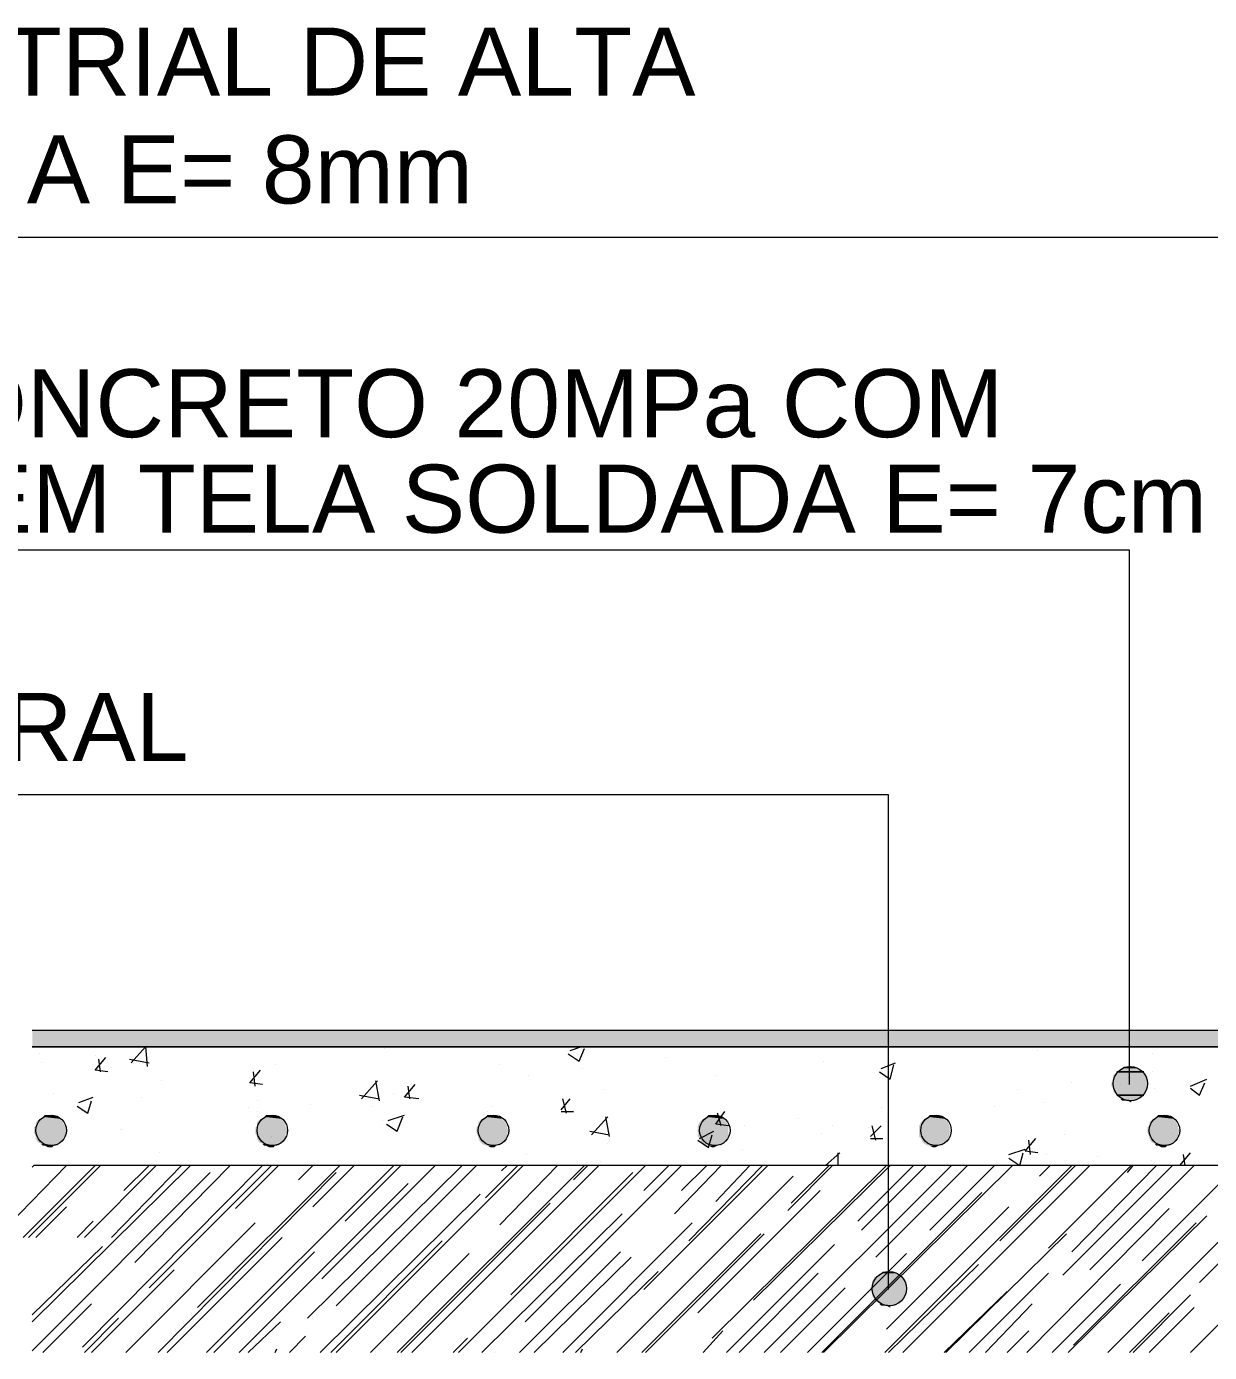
# Model space of a CAD drawing. Extents: x 3377 to 3790, y 1673 to 1846.
# Drawn here: x 3601.342 to 3603.279, y 1735.308 to 1737.481 of the extents above; entities that cross this region are included whole.
import ezdxf

# ---------------------------------------------------------------- set-up
doc = ezdxf.new("R2010")
doc.units = 0
doc.header["$LTSCALE"] = 2
for name, color, linetype in [('PDF9_0', 7, 'Continuous'), ('PDF9_DET_00', 7, 'Continuous'), ('PDF9_DET_01', 7, 'Continuous'), ('PDF9_Text', 7, 'Continuous')]:
    doc.layers.add(name, color=color, linetype=linetype)
doc.styles.add('PDF Arial', font='arial.ttf')

msp = doc.modelspace()

# ---------------------------------------------------------------- linework, layer by layer
at = {"layer": 'PDF9_0', "lineweight": 0}
msp.add_lwpolyline([(3604.4152, 1735.8358), (3601.3512, 1735.8358)], dxfattribs=at)
msp.add_lwpolyline([(3601.3512, 1735.8093), (3604.4152, 1735.8093)], close=True, dxfattribs=at)
at = {"layer": 'PDF9_0', "color": 254, "lineweight": 0, "true_color": 0xd8d8d8}
for points in [[(3604.4152, 1735.8093), (3601.3541, 1735.8093)], [(3604.4152, 1735.6148), (3601.3541, 1735.6148)]]:
    msp.add_lwpolyline(points, dxfattribs=at)
at = {"layer": 'PDF9_0', "lineweight": 0}
for centre in [(3601.3821, 1735.6723), (3601.7445, 1735.6723), (3601.7445, 1735.6723), (3602.1069, 1735.6723), (3602.4693, 1735.6723), (3602.8316, 1735.6723), (3603.2058, 1735.6723)]:
    msp.add_circle(centre, 0.025, dxfattribs=at)
at = {"layer": 'PDF9_0', "color": 254, "true_color": 0xd8d8d8, "transparency": 33554559}
for points in [[(3604.4152, 1735.8358), (3601.3512, 1735.8358), (3604.4152, 1735.8093)], [(3601.3512, 1735.8358), (3604.4152, 1735.8093), (3601.3512, 1735.8093)]]:
    msp.add_solid(points, dxfattribs=at)
at = {"layer": 'PDF9_0', "transparency": 33554559}
for points in [[(3601.3659, 1735.6914), (3601.3983, 1735.6885), (3601.36, 1735.6885)], [(3601.3688, 1735.6944), (3601.3954, 1735.6914), (3601.3659, 1735.6914)], [(3601.3954, 1735.6914), (3601.3659, 1735.6914), (3601.3983, 1735.6885)], [(3601.3718, 1735.6973), (3601.3924, 1735.6944), (3601.3688, 1735.6944)], [(3601.3924, 1735.6944), (3601.3688, 1735.6944), (3601.3954, 1735.6914)], [(3601.3777, 1735.6973), (3601.3865, 1735.6973), (3601.3718, 1735.6973)], [(3601.3865, 1735.6973), (3601.3718, 1735.6973), (3601.3924, 1735.6944)], [(3601.3836, 1735.6973), (3601.3777, 1735.6973), (3601.3865, 1735.6973)], [(3601.7283, 1735.6914), (3601.7607, 1735.6885), (3601.7224, 1735.6885)], [(3601.7283, 1735.6914), (3601.7607, 1735.6885), (3601.7224, 1735.6885)], [(3601.7312, 1735.6944), (3601.7577, 1735.6914), (3601.7283, 1735.6914)], [(3601.7312, 1735.6944), (3601.7577, 1735.6914), (3601.7283, 1735.6914)], [(3601.7577, 1735.6914), (3601.7283, 1735.6914), (3601.7607, 1735.6885)], [(3601.7577, 1735.6914), (3601.7283, 1735.6914), (3601.7607, 1735.6885)], [(3601.7342, 1735.6973), (3601.7548, 1735.6944), (3601.7312, 1735.6944)], [(3601.7342, 1735.6973), (3601.7548, 1735.6944), (3601.7312, 1735.6944)], [(3601.7548, 1735.6944), (3601.7312, 1735.6944), (3601.7577, 1735.6914)], [(3601.7548, 1735.6944), (3601.7312, 1735.6944), (3601.7577, 1735.6914)], [(3601.7401, 1735.6973), (3601.7489, 1735.6973), (3601.7342, 1735.6973)], [(3601.7489, 1735.6973), (3601.7342, 1735.6973), (3601.7548, 1735.6944)], [(3601.7401, 1735.6973), (3601.7489, 1735.6973), (3601.7342, 1735.6973)], [(3601.7489, 1735.6973), (3601.7342, 1735.6973), (3601.7548, 1735.6944)], [(3601.746, 1735.6973), (3601.7401, 1735.6973), (3601.7489, 1735.6973)], [(3601.746, 1735.6973), (3601.7401, 1735.6973), (3601.7489, 1735.6973)], [(3602.0877, 1735.6914), (3602.1231, 1735.6885), (3602.0848, 1735.6885)], [(3602.0936, 1735.6944), (3602.1201, 1735.6914), (3602.0877, 1735.6914)], [(3602.1201, 1735.6914), (3602.0877, 1735.6914), (3602.1231, 1735.6885)], [(3602.0966, 1735.6973), (3602.1172, 1735.6944), (3602.0936, 1735.6944)], [(3602.1172, 1735.6944), (3602.0936, 1735.6944), (3602.1201, 1735.6914)], [(3602.1025, 1735.6973), (3602.1113, 1735.6973), (3602.0966, 1735.6973)], [(3602.1113, 1735.6973), (3602.0966, 1735.6973), (3602.1172, 1735.6944)], [(3602.1083, 1735.6973), (3602.1025, 1735.6973), (3602.1113, 1735.6973)], [(3602.4501, 1735.6914), (3602.4855, 1735.6885), (3602.4472, 1735.6885)], [(3602.456, 1735.6944), (3602.4825, 1735.6914), (3602.4501, 1735.6914)], [(3602.4825, 1735.6914), (3602.4501, 1735.6914), (3602.4855, 1735.6885)], [(3602.4589, 1735.6973), (3602.4796, 1735.6944), (3602.456, 1735.6944)], [(3602.4796, 1735.6944), (3602.456, 1735.6944), (3602.4825, 1735.6914)], [(3602.4648, 1735.6973), (3602.4737, 1735.6973), (3602.4589, 1735.6973)], [(3602.4737, 1735.6973), (3602.4589, 1735.6973), (3602.4796, 1735.6944)], [(3602.4678, 1735.6973), (3602.4648, 1735.6973), (3602.4737, 1735.6973)], [(3602.8125, 1735.6914), (3602.8478, 1735.6885), (3602.8095, 1735.6885)], [(3602.8184, 1735.6944), (3602.8449, 1735.6914), (3602.8125, 1735.6914)], [(3602.8449, 1735.6914), (3602.8125, 1735.6914), (3602.8478, 1735.6885)], [(3602.8213, 1735.6973), (3602.842, 1735.6944), (3602.8184, 1735.6944)], [(3602.842, 1735.6944), (3602.8184, 1735.6944), (3602.8449, 1735.6914)], [(3602.8272, 1735.6973), (3602.8361, 1735.6973), (3602.8213, 1735.6973)], [(3602.8361, 1735.6973), (3602.8213, 1735.6973), (3602.842, 1735.6944)], [(3602.8302, 1735.6973), (3602.8272, 1735.6973), (3602.8361, 1735.6973)], [(3603.1896, 1735.6914), (3603.222, 1735.6885), (3603.1837, 1735.6885)], [(3603.1926, 1735.6944), (3603.2191, 1735.6914), (3603.1896, 1735.6914)], [(3603.2191, 1735.6914), (3603.1896, 1735.6914), (3603.222, 1735.6885)], [(3603.1955, 1735.6973), (3603.2161, 1735.6944), (3603.1926, 1735.6944)], [(3603.2161, 1735.6944), (3603.1926, 1735.6944), (3603.2191, 1735.6914)], [(3603.2014, 1735.6973), (3603.2102, 1735.6973), (3603.1955, 1735.6973)], [(3603.2102, 1735.6973), (3603.1955, 1735.6973), (3603.2161, 1735.6944)], [(3603.2073, 1735.6973), (3603.2014, 1735.6973), (3603.2102, 1735.6973)], [(3601.3571, 1735.6797), (3601.4071, 1735.6767), (3601.3541, 1735.6767)], [(3601.4071, 1735.6767), (3601.3541, 1735.6767), (3601.4071, 1735.6708)], [(3601.3541, 1735.6767), (3601.4071, 1735.6708), (3601.3541, 1735.6708)], [(3601.4071, 1735.6708), (3601.3541, 1735.6708), (3601.4071, 1735.6679)], [(3601.3541, 1735.6708), (3601.4071, 1735.6679), (3601.3541, 1735.6679)], [(3601.4071, 1735.6679), (3601.3541, 1735.6679), (3601.4042, 1735.662)], [(3601.3541, 1735.6679), (3601.4042, 1735.662), (3601.3571, 1735.662)], [(3601.36, 1735.6885), (3601.4012, 1735.6856), (3601.3571, 1735.6856)], [(3601.4012, 1735.6856), (3601.3571, 1735.6856), (3601.4042, 1735.6797)], [(3601.3571, 1735.6856), (3601.4042, 1735.6797), (3601.3571, 1735.6797)], [(3601.4042, 1735.6797), (3601.3571, 1735.6797), (3601.4071, 1735.6767)], [(3601.3983, 1735.6885), (3601.36, 1735.6885), (3601.4012, 1735.6856)], [(3601.7194, 1735.6797), (3601.7666, 1735.6767), (3601.7165, 1735.6767)], [(3601.7194, 1735.6797), (3601.7666, 1735.6767), (3601.7165, 1735.6767)], [(3601.7666, 1735.6767), (3601.7165, 1735.6767), (3601.7695, 1735.6708)], [(3601.7165, 1735.6767), (3601.7695, 1735.6708), (3601.7165, 1735.6708)], [(3601.7666, 1735.6767), (3601.7165, 1735.6767), (3601.7695, 1735.6708)], [(3601.7165, 1735.6767), (3601.7695, 1735.6708), (3601.7165, 1735.6708)], [(3601.7695, 1735.6708), (3601.7165, 1735.6708), (3601.7666, 1735.6679)], [(3601.7165, 1735.6708), (3601.7666, 1735.6679), (3601.7165, 1735.6679)], [(3601.7695, 1735.6708), (3601.7165, 1735.6708), (3601.7666, 1735.6679)], [(3601.7165, 1735.6708), (3601.7666, 1735.6679), (3601.7165, 1735.6679)], [(3601.7666, 1735.6679), (3601.7165, 1735.6679), (3601.7666, 1735.662)], [(3601.7165, 1735.6679), (3601.7666, 1735.662), (3601.7194, 1735.662)], [(3601.7666, 1735.6679), (3601.7165, 1735.6679), (3601.7666, 1735.662)], [(3601.7165, 1735.6679), (3601.7666, 1735.662), (3601.7194, 1735.662)], [(3601.7224, 1735.6885), (3601.7636, 1735.6856), (3601.7194, 1735.6856)], [(3601.7224, 1735.6885), (3601.7636, 1735.6856), (3601.7194, 1735.6856)], [(3601.7636, 1735.6856), (3601.7194, 1735.6856), (3601.7666, 1735.6797)], [(3601.7194, 1735.6856), (3601.7666, 1735.6797), (3601.7194, 1735.6797)], [(3601.7636, 1735.6856), (3601.7194, 1735.6856), (3601.7666, 1735.6797)], [(3601.7194, 1735.6856), (3601.7666, 1735.6797), (3601.7194, 1735.6797)], [(3601.7666, 1735.6797), (3601.7194, 1735.6797), (3601.7666, 1735.6767)], [(3601.7666, 1735.6797), (3601.7194, 1735.6797), (3601.7666, 1735.6767)], [(3601.7607, 1735.6885), (3601.7224, 1735.6885), (3601.7636, 1735.6856)], [(3601.7607, 1735.6885), (3601.7224, 1735.6885), (3601.7636, 1735.6856)], [(3602.0818, 1735.6797), (3602.129, 1735.6767), (3602.0789, 1735.6767)], [(3602.129, 1735.6767), (3602.0789, 1735.6767), (3602.1319, 1735.6708)], [(3602.0789, 1735.6767), (3602.1319, 1735.6708), (3602.0789, 1735.6708)], [(3602.1319, 1735.6708), (3602.0789, 1735.6708), (3602.129, 1735.6679)], [(3602.0789, 1735.6708), (3602.129, 1735.6679), (3602.0789, 1735.6679)], [(3602.129, 1735.6679), (3602.0789, 1735.6679), (3602.129, 1735.662)], [(3602.0789, 1735.6679), (3602.129, 1735.662), (3602.0818, 1735.662)], [(3602.0848, 1735.6885), (3602.126, 1735.6856), (3602.0818, 1735.6856)], [(3602.126, 1735.6856), (3602.0818, 1735.6856), (3602.129, 1735.6797)], [(3602.0818, 1735.6856), (3602.129, 1735.6797), (3602.0818, 1735.6797)], [(3602.129, 1735.6797), (3602.0818, 1735.6797), (3602.129, 1735.6767)], [(3602.1231, 1735.6885), (3602.0848, 1735.6885), (3602.126, 1735.6856)], [(3602.4442, 1735.6856), (3602.4914, 1735.6797), (3602.4413, 1735.6797)], [(3602.4914, 1735.6797), (3602.4413, 1735.6797), (3602.4914, 1735.6767)], [(3602.4413, 1735.6797), (3602.4914, 1735.6767), (3602.4413, 1735.6767)], [(3602.4914, 1735.6767), (3602.4413, 1735.6767), (3602.4914, 1735.6708)], [(3602.4413, 1735.6767), (3602.4914, 1735.6708), (3602.4413, 1735.6708)], [(3602.4914, 1735.6708), (3602.4413, 1735.6708), (3602.4914, 1735.6679)], [(3602.4413, 1735.6708), (3602.4914, 1735.6679), (3602.4413, 1735.6679)], [(3602.4914, 1735.6679), (3602.4413, 1735.6679), (3602.4914, 1735.662)], [(3602.4413, 1735.6679), (3602.4914, 1735.662), (3602.4413, 1735.662)], [(3602.4472, 1735.6885), (3602.4884, 1735.6856), (3602.4442, 1735.6856)], [(3602.4884, 1735.6856), (3602.4442, 1735.6856), (3602.4914, 1735.6797)], [(3602.4855, 1735.6885), (3602.4472, 1735.6885), (3602.4884, 1735.6856)], [(3602.8066, 1735.6856), (3602.8537, 1735.6797), (3602.8037, 1735.6797)], [(3602.8537, 1735.6797), (3602.8037, 1735.6797), (3602.8537, 1735.6767)], [(3602.8037, 1735.6797), (3602.8537, 1735.6767), (3602.8037, 1735.6767)], [(3602.8537, 1735.6767), (3602.8037, 1735.6767), (3602.8537, 1735.6708)], [(3602.8037, 1735.6767), (3602.8537, 1735.6708), (3602.8037, 1735.6708)], [(3602.8537, 1735.6708), (3602.8037, 1735.6708), (3602.8537, 1735.6679)], [(3602.8037, 1735.6708), (3602.8537, 1735.6679), (3602.8037, 1735.6679)], [(3602.8537, 1735.6679), (3602.8037, 1735.6679), (3602.8537, 1735.662)], [(3602.8037, 1735.6679), (3602.8537, 1735.662), (3602.8037, 1735.662)], [(3602.8095, 1735.6885), (3602.8508, 1735.6856), (3602.8066, 1735.6856)], [(3602.8508, 1735.6856), (3602.8066, 1735.6856), (3602.8537, 1735.6797)], [(3602.8478, 1735.6885), (3602.8095, 1735.6885), (3602.8508, 1735.6856)], [(3603.1808, 1735.6797), (3603.2279, 1735.6767), (3603.1778, 1735.6767)], [(3603.2279, 1735.6767), (3603.1778, 1735.6767), (3603.2309, 1735.6708)], [(3603.1778, 1735.6767), (3603.2309, 1735.6708), (3603.1778, 1735.6708)], [(3603.2309, 1735.6708), (3603.1778, 1735.6708), (3603.2279, 1735.6679)], [(3603.1778, 1735.6708), (3603.2279, 1735.6679), (3603.1778, 1735.6679)], [(3603.2279, 1735.6679), (3603.1778, 1735.6679), (3603.2279, 1735.662)], [(3603.1778, 1735.6679), (3603.2279, 1735.662), (3603.1808, 1735.662)], [(3603.1837, 1735.6885), (3603.225, 1735.6856), (3603.1808, 1735.6856)], [(3603.225, 1735.6856), (3603.1808, 1735.6856), (3603.2279, 1735.6797)], [(3603.1808, 1735.6856), (3603.2279, 1735.6797), (3603.1808, 1735.6797)], [(3603.2279, 1735.6797), (3603.1808, 1735.6797), (3603.2279, 1735.6767)], [(3603.222, 1735.6885), (3603.1837, 1735.6885), (3603.225, 1735.6856)], [(3601.4042, 1735.662), (3601.3571, 1735.662), (3601.4012, 1735.659)], [(3601.3571, 1735.662), (3601.4012, 1735.659), (3601.3571, 1735.659)], [(3601.4012, 1735.659), (3601.3571, 1735.659), (3601.3983, 1735.6531)], [(3601.3571, 1735.659), (3601.3983, 1735.6531), (3601.36, 1735.6531)], [(3601.3983, 1735.6531), (3601.36, 1735.6531), (3601.3954, 1735.6502)], [(3601.36, 1735.6531), (3601.3954, 1735.6502), (3601.3659, 1735.6502)], [(3601.3954, 1735.6502), (3601.3659, 1735.6502), (3601.3924, 1735.6473)], [(3601.3659, 1735.6502), (3601.3924, 1735.6473), (3601.3688, 1735.6473)], [(3601.3924, 1735.6473), (3601.3688, 1735.6473), (3601.3865, 1735.6473)], [(3601.3688, 1735.6473), (3601.3865, 1735.6473), (3601.3718, 1735.6473)], [(3601.3865, 1735.6473), (3601.3718, 1735.6473), (3601.3836, 1735.6443)], [(3601.3718, 1735.6473), (3601.3836, 1735.6443), (3601.3777, 1735.6443)], [(3601.7666, 1735.662), (3601.7194, 1735.662), (3601.7636, 1735.659)], [(3601.7194, 1735.662), (3601.7636, 1735.659), (3601.7194, 1735.659)], [(3601.7666, 1735.662), (3601.7194, 1735.662), (3601.7636, 1735.659)], [(3601.7194, 1735.662), (3601.7636, 1735.659), (3601.7194, 1735.659)], [(3601.7636, 1735.659), (3601.7194, 1735.659), (3601.7607, 1735.6531)], [(3601.7194, 1735.659), (3601.7607, 1735.6531), (3601.7224, 1735.6531)], [(3601.7636, 1735.659), (3601.7194, 1735.659), (3601.7607, 1735.6531)], [(3601.7194, 1735.659), (3601.7607, 1735.6531), (3601.7224, 1735.6531)], [(3601.7607, 1735.6531), (3601.7224, 1735.6531), (3601.7577, 1735.6502)], [(3601.7224, 1735.6531), (3601.7577, 1735.6502), (3601.7283, 1735.6502)], [(3601.7607, 1735.6531), (3601.7224, 1735.6531), (3601.7577, 1735.6502)], [(3601.7224, 1735.6531), (3601.7577, 1735.6502), (3601.7283, 1735.6502)], [(3601.7577, 1735.6502), (3601.7283, 1735.6502), (3601.7548, 1735.6473)], [(3601.7283, 1735.6502), (3601.7548, 1735.6473), (3601.7312, 1735.6473)], [(3601.7577, 1735.6502), (3601.7283, 1735.6502), (3601.7548, 1735.6473)], [(3601.7283, 1735.6502), (3601.7548, 1735.6473), (3601.7312, 1735.6473)], [(3601.7548, 1735.6473), (3601.7312, 1735.6473), (3601.7489, 1735.6473)], [(3601.7312, 1735.6473), (3601.7489, 1735.6473), (3601.7342, 1735.6473)], [(3601.7548, 1735.6473), (3601.7312, 1735.6473), (3601.7489, 1735.6473)], [(3601.7312, 1735.6473), (3601.7489, 1735.6473), (3601.7342, 1735.6473)], [(3601.7489, 1735.6473), (3601.7342, 1735.6473), (3601.746, 1735.6443)], [(3601.7342, 1735.6473), (3601.746, 1735.6443), (3601.7401, 1735.6443)], [(3601.7489, 1735.6473), (3601.7342, 1735.6473), (3601.746, 1735.6443)], [(3601.7342, 1735.6473), (3601.746, 1735.6443), (3601.7401, 1735.6443)], [(3602.129, 1735.662), (3602.0818, 1735.662), (3602.126, 1735.659)], [(3602.0818, 1735.662), (3602.126, 1735.659), (3602.0818, 1735.659)], [(3602.126, 1735.659), (3602.0818, 1735.659), (3602.1231, 1735.6531)], [(3602.0818, 1735.659), (3602.1231, 1735.6531), (3602.0848, 1735.6531)], [(3602.1231, 1735.6531), (3602.0848, 1735.6531), (3602.1201, 1735.6502)], [(3602.0848, 1735.6531), (3602.1201, 1735.6502), (3602.0877, 1735.6502)], [(3602.1201, 1735.6502), (3602.0877, 1735.6502), (3602.1172, 1735.6473)], [(3602.0877, 1735.6502), (3602.1172, 1735.6473), (3602.0936, 1735.6473)], [(3602.1172, 1735.6473), (3602.0936, 1735.6473), (3602.1113, 1735.6473)], [(3602.0936, 1735.6473), (3602.1113, 1735.6473), (3602.0966, 1735.6473)], [(3602.1113, 1735.6473), (3602.0966, 1735.6473), (3602.1083, 1735.6443)], [(3602.0966, 1735.6473), (3602.1083, 1735.6443), (3602.1025, 1735.6443)], [(3602.4914, 1735.662), (3602.4413, 1735.662), (3602.4884, 1735.659)], [(3602.4413, 1735.662), (3602.4884, 1735.659), (3602.4442, 1735.659)], [(3602.4884, 1735.659), (3602.4442, 1735.659), (3602.4855, 1735.6531)], [(3602.4442, 1735.659), (3602.4855, 1735.6531), (3602.4472, 1735.6531)], [(3602.4855, 1735.6531), (3602.4472, 1735.6531), (3602.4825, 1735.6502)], [(3602.4472, 1735.6531), (3602.4825, 1735.6502), (3602.4501, 1735.6502)], [(3602.4825, 1735.6502), (3602.4501, 1735.6502), (3602.4796, 1735.6473)], [(3602.4501, 1735.6502), (3602.4796, 1735.6473), (3602.456, 1735.6473)], [(3602.4796, 1735.6473), (3602.456, 1735.6473), (3602.4737, 1735.6473)], [(3602.456, 1735.6473), (3602.4737, 1735.6473), (3602.4589, 1735.6473)], [(3602.4737, 1735.6473), (3602.4589, 1735.6473), (3602.4678, 1735.6443)], [(3602.4589, 1735.6473), (3602.4678, 1735.6443), (3602.4648, 1735.6443)], [(3602.8537, 1735.662), (3602.8037, 1735.662), (3602.8508, 1735.659)], [(3602.8037, 1735.662), (3602.8508, 1735.659), (3602.8066, 1735.659)], [(3602.8508, 1735.659), (3602.8066, 1735.659), (3602.8478, 1735.6531)], [(3602.8066, 1735.659), (3602.8478, 1735.6531), (3602.8095, 1735.6531)], [(3602.8478, 1735.6531), (3602.8095, 1735.6531), (3602.8449, 1735.6502)], [(3602.8095, 1735.6531), (3602.8449, 1735.6502), (3602.8125, 1735.6502)], [(3602.8449, 1735.6502), (3602.8125, 1735.6502), (3602.842, 1735.6473)], [(3602.8125, 1735.6502), (3602.842, 1735.6473), (3602.8184, 1735.6473)], [(3602.842, 1735.6473), (3602.8184, 1735.6473), (3602.8361, 1735.6473)], [(3602.8184, 1735.6473), (3602.8361, 1735.6473), (3602.8213, 1735.6473)], [(3602.8361, 1735.6473), (3602.8213, 1735.6473), (3602.8302, 1735.6443)], [(3602.8213, 1735.6473), (3602.8302, 1735.6443), (3602.8272, 1735.6443)], [(3603.2279, 1735.662), (3603.1808, 1735.662), (3603.225, 1735.659)], [(3603.1808, 1735.662), (3603.225, 1735.659), (3603.1808, 1735.659)], [(3603.225, 1735.659), (3603.1808, 1735.659), (3603.222, 1735.6531)], [(3603.1808, 1735.659), (3603.222, 1735.6531), (3603.1837, 1735.6531)], [(3603.222, 1735.6531), (3603.1837, 1735.6531), (3603.2191, 1735.6502)], [(3603.1837, 1735.6531), (3603.2191, 1735.6502), (3603.1896, 1735.6502)], [(3603.2191, 1735.6502), (3603.1896, 1735.6502), (3603.2161, 1735.6473)], [(3603.1896, 1735.6502), (3603.2161, 1735.6473), (3603.1926, 1735.6473)], [(3603.2161, 1735.6473), (3603.1926, 1735.6473), (3603.2102, 1735.6473)], [(3603.1926, 1735.6473), (3603.2102, 1735.6473), (3603.1955, 1735.6473)], [(3603.2102, 1735.6473), (3603.1955, 1735.6473), (3603.2073, 1735.6443)], [(3603.1955, 1735.6473), (3603.2073, 1735.6443), (3603.2014, 1735.6443)]]:
    msp.add_solid(points, dxfattribs=at)
at = {"layer": 'PDF9_DET_00', "lineweight": 0}
for points in [[(3601.2922, 1735.497), (3601.4071, 1735.6148)], [(3601.3364, 1735.497), (3601.4543, 1735.6148)], [(3601.3453, 1735.497), (3601.4631, 1735.6148)], [(3601.3512, 1735.6119), (3601.3541, 1735.6148)], [(3601.3512, 1735.3585), (3601.6104, 1735.6148)], [(3601.3512, 1735.3114), (3601.6428, 1735.6031)], [(3601.4337, 1735.3173), (3601.7283, 1735.6148)], [(3601.4366, 1735.497), (3601.5545, 1735.6148)], [(3601.4808, 1735.497), (3601.5957, 1735.6148)], [(3601.5014, 1735.5736), (3601.5427, 1735.6148)], [(3601.5191, 1735.4557), (3601.6752, 1735.6148)], [(3601.5427, 1735.4145), (3601.743, 1735.6148)], [(3601.5574, 1735.3084), (3601.8491, 1735.6031)], [(3601.6222, 1735.3821), (3601.855, 1735.6148)], [(3601.6369, 1735.3084), (3601.9434, 1735.6148)], [(3601.6841, 1735.5441), (3601.7548, 1735.6148)], [(3601.7872, 1735.5913), (3601.8108, 1735.6148)], [(3601.8019, 1735.3644), (3602.0553, 1735.6148)], [(3601.8108, 1735.5471), (3601.8785, 1735.6148)], [(3601.8255, 1735.4292), (3602.0111, 1735.6148)], [(3601.8491, 1735.3084), (3602.1555, 1735.6148)], [(3601.8491, 1735.385), (3602.0789, 1735.6148)], [(3601.8638, 1735.5235), (3601.9551, 1735.6148)], [(3601.9492, 1735.3084), (3602.2557, 1735.6148)], [(3601.9728, 1735.3084), (3602.2792, 1735.6148)], [(3602.0494, 1735.3084), (3602.3558, 1735.6148)], [(3602.0936, 1735.5618), (3602.1466, 1735.6148)], [(3602.1172, 1735.5176), (3602.2115, 1735.6148)], [(3602.1201, 1735.606), (3602.129, 1735.6148)], [(3602.1349, 1735.4027), (3602.3352, 1735.6031)], [(3602.1584, 1735.3585), (3602.4148, 1735.6148)], [(3602.238, 1735.5913), (3602.2615, 1735.6148)], [(3602.3529, 1735.4116), (3602.5562, 1735.6148)], [(3602.3529, 1735.5736), (3602.3941, 1735.6148)], [(3602.403, 1735.5353), (3602.4796, 1735.6148)], [(3602.4148, 1735.5736), (3602.456, 1735.6148)], [(3602.4265, 1735.4911), (3602.5473, 1735.6148)], [(3602.4648, 1735.332), (3602.7506, 1735.6148)], [(3602.4707, 1735.5559), (3602.5267, 1735.6148)], [(3602.5326, 1735.3939), (3602.7565, 1735.6148)], [(3602.5503, 1735.3084), (3602.8567, 1735.6148)], [(3602.5886, 1735.5412), (3602.6622, 1735.6148)], [(3602.5945, 1735.553), (3602.6563, 1735.6148)], [(3602.6475, 1735.3084), (3602.9569, 1735.6148)], [(3602.7035, 1735.5235), (3602.7948, 1735.6148)], [(3602.7094, 1735.5088), (3602.8154, 1735.6148)], [(3602.7329, 1735.4646), (3602.8832, 1735.6148)], [(3602.7477, 1735.3084), (3603.0541, 1735.6148)], [(3602.7771, 1735.3084), (3603.0835, 1735.6148)], [(3602.8213, 1735.5088), (3602.9274, 1735.6148)], [(3602.9362, 1735.4911), (3603.06, 1735.6148)], [(3603.001, 1735.5972), (3603.0187, 1735.6148)], [(3603.0158, 1735.4793), (3603.1513, 1735.6148)], [(3603.0394, 1735.4351), (3603.2191, 1735.6148)], [(3603.0541, 1735.4734), (3603.1926, 1735.6148)], [(3603.0835, 1735.444), (3603.2544, 1735.6148)], [(3603.113, 1735.3084), (3603.4194, 1735.6148)], [(3603.1454, 1735.6031), (3603.1543, 1735.6148)], [(3603.169, 1735.4587), (3603.3192, 1735.609)], [(3603.2986, 1735.3585), (3603.2485, 1735.3084), (3603.5549, 1735.6148), (3603.3487, 1735.4086)], [(3603.2633, 1735.4233), (3603.4548, 1735.6148)], [(3601.69, 1735.3084), (3601.9669, 1735.5854)], [(3602.3087, 1735.3084), (3602.5974, 1735.5972)], [(3601.8226, 1735.3084), (3602.0848, 1735.5677)], [(3602.4413, 1735.3733), (3602.6416, 1735.5736)], [(3602.6446, 1735.3084), (3602.9068, 1735.5707)], [(3601.3571, 1735.497), (3601.4071, 1735.5471)], [(3601.9551, 1735.3084), (3602.1997, 1735.553)], [(3602.7506, 1735.3467), (3602.951, 1735.5471)], [(3602.9804, 1735.3084), (3603.2132, 1735.5441)], [(3601.4248, 1735.497), (3601.4513, 1735.5235)], [(3601.5044, 1735.3084), (3601.7165, 1735.5206)], [(3602.0877, 1735.3084), (3602.3175, 1735.5353)], [(3602.2203, 1735.3084), (3602.4324, 1735.5206)], [(3603.0482, 1735.3084), (3603.275, 1735.5324)], [(3603.057, 1735.3202), (3603.2574, 1735.5206)], [(3601.5721, 1735.3084), (3601.7607, 1735.497)], [(3602.3499, 1735.3084), (3602.5444, 1735.5029)], [(3602.3558, 1735.3084), (3602.5503, 1735.5029)], [(3602.8478, 1735.3084), (3603.0452, 1735.5029)], [(3601.3512, 1735.3703), (3601.4661, 1735.4823)], [(3601.6487, 1735.3084), (3601.8137, 1735.4734)], [(3601.8402, 1735.3084), (3602.0229, 1735.4911)], [(3602.1496, 1735.3084), (3602.3146, 1735.4734)], [(3602.4884, 1735.3084), (3602.6652, 1735.4852)], [(3601.9051, 1735.3084), (3602.0671, 1735.4705)], [(3602.1732, 1735.3084), (3602.3323, 1735.4646)], [(3602.621, 1735.3084), (3602.783, 1735.4705)], [(3602.7536, 1735.3084), (3602.9009, 1735.4528)], [(3601.4484, 1735.3084), (3601.5839, 1735.444)], [(3602.2409, 1735.3084), (3602.3764, 1735.441)], [(3602.509, 1735.3084), (3602.6387, 1735.4381)], [(3602.8861, 1735.3084), (3603.0158, 1735.4381)], [(3602.5768, 1735.3084), (3602.6829, 1735.4145)], [(3602.8449, 1735.3084), (3602.948, 1735.4086)], [(3603.0217, 1735.3084), (3603.1336, 1735.4204)], [(3601.3688, 1735.3084), (3601.4484, 1735.388)], [(3602.9127, 1735.3084), (3602.9893, 1735.388)], [(3603.1543, 1735.3084), (3603.2485, 1735.4027)], [(3601.4366, 1735.3084), (3601.4926, 1735.3644)], [(3603.1484, 1735.3084), (3603.2132, 1735.3733)], [(3603.1808, 1735.3084), (3603.2544, 1735.3821)], [(3601.7047, 1735.3084), (3601.7577, 1735.3585)], [(3602.4501, 1735.3084), (3602.4825, 1735.3438)], [(3602.948, 1735.3084), (3602.9834, 1735.3438)], [(3601.7725, 1735.3084), (3601.799, 1735.335)], [(3602.0406, 1735.3084), (3602.0642, 1735.332)], [(3601.7489, 1735.3084), (3601.7519, 1735.3143)], [(3602.1083, 1735.3084), (3602.1083, 1735.3084)], [(3602.2498, 1735.3084), (3602.2527, 1735.3143)]]:
    msp.add_lwpolyline(points, dxfattribs=at)
at = {"layer": 'PDF9_DET_01', "lineweight": 0}
for points in [[(3603.3163, 1735.8653), (3603.3163, 1737.1351), (3600.3642, 1737.1351)], [(3603.1484, 1735.7474), (3603.1484, 1736.6225), (3600.3377, 1736.6225)], [(3602.7536, 1735.4116), (3602.7536, 1736.2218), (3600.3642, 1736.2218)], [(3601.3629, 1735.7975), (3601.3629, 1735.7975)], [(3601.5132, 1735.7828), (3601.5368, 1735.8093), (3601.5397, 1735.7769)], [(3601.9286, 1735.8063), (3601.9286, 1735.8063)], [(3602.2291, 1735.7975), (3602.2468, 1735.7857), (3602.2557, 1735.8063)], [(3602.2321, 1735.8034), (3602.2498, 1735.8093)], [(3602.9981, 1735.8034), (3602.9981, 1735.8034)], [(3603.1867, 1735.7975), (3603.1867, 1735.7975)], [(3601.3659, 1735.7828), (3601.3659, 1735.7828)], [(3601.4543, 1735.7946), (3601.4543, 1735.7946)], [(3601.4749, 1735.768), (3601.4543, 1735.771), (3601.472, 1735.7916)], [(3601.4631, 1735.768), (3601.4602, 1735.7887)], [(3601.5103, 1735.7887), (3601.5427, 1735.7828)], [(3601.7489, 1735.7798), (3601.7489, 1735.7798)], [(3602.1172, 1735.7798), (3602.1172, 1735.7798)], [(3602.3882, 1735.7916), (3602.3882, 1735.7916)], [(3602.6475, 1735.7857), (3602.6475, 1735.7857)], [(3602.7388, 1735.768), (3602.7565, 1735.7563), (3602.7624, 1735.7798)], [(3602.7418, 1735.7739), (3602.7654, 1735.7828)], [(3601.7283, 1735.7474), (3601.7077, 1735.7504), (3601.7253, 1735.771)], [(3601.7165, 1735.7445), (3601.7135, 1735.768)], [(3602.1643, 1735.7622), (3602.1643, 1735.7622)], [(3602.2527, 1735.7739), (3602.2527, 1735.7739)], [(3602.4707, 1735.7622), (3602.4707, 1735.7622)], [(3603.1719, 1735.768), (3603.1277, 1735.768), (3603.1719, 1735.768)], [(3603.1867, 1735.768), (3603.1867, 1735.768)], [(3603.2485, 1735.7445), (3603.275, 1735.7563)], [(3601.3865, 1735.7327), (3601.3865, 1735.7327)], [(3601.5633, 1735.7533), (3601.5633, 1735.7533)], [(3601.8903, 1735.7239), (3601.9168, 1735.7533)], [(3601.9109, 1735.7445), (3601.9109, 1735.7445)], [(3601.9198, 1735.7209), (3601.9139, 1735.7533)], [(3601.9434, 1735.7327), (3601.9434, 1735.7327)], [(3601.9846, 1735.7239), (3601.961, 1735.7268), (3601.9787, 1735.7474)], [(3601.9699, 1735.7239), (3601.9669, 1735.7445)], [(3602.2881, 1735.7386), (3602.2881, 1735.7386)], [(3602.9657, 1735.7386), (3602.9657, 1735.7386)], [(3603.0541, 1735.7504), (3603.0541, 1735.7504)], [(3603.1336, 1735.7474), (3603.1336, 1735.7474)], [(3603.1896, 1735.7415), (3603.1896, 1735.7415)], [(3603.2485, 1735.7415), (3603.2633, 1735.7297), (3603.2721, 1735.7504)], [(3601.4248, 1735.7121), (3601.4425, 1735.7003), (3601.4484, 1735.7209)], [(3601.4278, 1735.718), (3601.4513, 1735.7268)], [(3601.5309, 1735.7268), (3601.5309, 1735.7268)], [(3601.7194, 1735.7209), (3601.7194, 1735.7209)], [(3601.8078, 1735.715), (3601.8078, 1735.715)], [(3601.8874, 1735.7297), (3601.9198, 1735.7239)], [(3601.908, 1735.7121), (3601.908, 1735.7121)], [(3602.1054, 1735.7121), (3602.1054, 1735.7121)], [(3602.2174, 1735.7062), (3602.2321, 1735.7239)], [(3602.2262, 1735.7003), (3602.2203, 1735.7239)], [(3602.9274, 1735.7121), (3602.9274, 1735.7121)], [(3603.0099, 1735.718), (3603.0099, 1735.718)], [(3603.1719, 1735.7297), (3603.1277, 1735.7297), (3603.1719, 1735.7297)], [(3601.7047, 1735.7091), (3601.7047, 1735.7091)], [(3601.7194, 1735.7032), (3601.7194, 1735.7032)], [(3601.9316, 1735.6826), (3601.9492, 1735.6708), (3601.9581, 1735.6944)], [(3601.9345, 1735.6885), (3601.961, 1735.6973)], [(3602.0966, 1735.7032), (3602.0966, 1735.7032)], [(3602.2174, 1735.7032), (3602.238, 1735.7032)], [(3602.2674, 1735.6649), (3602.294, 1735.6944)], [(3602.2851, 1735.6944), (3602.2851, 1735.6944)], [(3602.2969, 1735.662), (3602.291, 1735.6944)], [(3602.4914, 1735.6797), (3602.4707, 1735.6826), (3602.4855, 1735.7032)], [(3602.4796, 1735.6797), (3602.4737, 1735.7003)], [(3602.6063, 1735.6914), (3602.6063, 1735.6914)], [(3602.7418, 1735.7091), (3602.7418, 1735.7091)], [(3602.8272, 1735.6944), (3602.8272, 1735.6944)], [(3601.4955, 1735.6738), (3601.4955, 1735.6738)], [(3601.4985, 1735.6738), (3601.4985, 1735.6738)], [(3601.9257, 1735.6885), (3601.9257, 1735.6885)], [(3602.2645, 1735.6708), (3602.2969, 1735.6649)], [(3602.4442, 1735.659), (3602.4678, 1735.6708)], [(3602.4737, 1735.6885), (3602.4737, 1735.6885)], [(3602.5179, 1735.6797), (3602.5179, 1735.6797)], [(3602.6446, 1735.6679), (3602.6446, 1735.6679)], [(3602.6622, 1735.6797), (3602.6622, 1735.6797)], [(3602.7212, 1735.6767), (3602.7212, 1735.6767)], [(3602.7241, 1735.662), (3602.7418, 1735.6797)], [(3602.7329, 1735.6561), (3602.7271, 1735.6797)], [(3602.8537, 1735.6708), (3602.8537, 1735.6708)], [(3603.2191, 1735.6679), (3603.2191, 1735.6679)], [(3601.3629, 1735.6561), (3601.3629, 1735.6561)], [(3601.743, 1735.662), (3601.743, 1735.662)], [(3602.294, 1735.6502), (3602.294, 1735.6502)], [(3602.4413, 1735.6561), (3602.4589, 1735.6443), (3602.4648, 1735.6649)], [(3602.7241, 1735.659), (3602.7447, 1735.659)], [(3602.9981, 1735.6355), (3602.9775, 1735.6384), (3602.9952, 1735.659)], [(3602.9863, 1735.6325), (3602.9834, 1735.6561)], [(3603.0423, 1735.6649), (3603.0423, 1735.6649)], [(3603.2309, 1735.6561), (3603.2309, 1735.6561)], [(3601.5603, 1735.6355), (3601.5603, 1735.6355)], [(3602.1614, 1735.6325), (3602.1614, 1735.6325)], [(3602.4648, 1735.6443), (3602.4648, 1735.6443)], [(3602.5149, 1735.6414), (3602.5149, 1735.6414)], [(3602.6504, 1735.6148), (3602.674, 1735.6355)], [(3602.6711, 1735.6148), (3602.6711, 1735.6355)], [(3602.951, 1735.6325), (3602.9775, 1735.6414)], [(3602.951, 1735.6266), (3602.9686, 1735.6148), (3602.9745, 1735.6355)], [(3603.0128, 1735.6325), (3603.0128, 1735.6325)], [(3603.0953, 1735.6296), (3603.0953, 1735.6296)], [(3603.1837, 1735.6237), (3603.1837, 1735.6237)], [(3603.2485, 1735.6148), (3603.2309, 1735.6148), (3603.2485, 1735.6355)], [(3603.2397, 1735.6148), (3603.2367, 1735.6325)], [(3602.073, 1735.6207), (3602.073, 1735.6207)], [(3602.2822, 1735.6207), (3602.2822, 1735.6207)]]:
    msp.add_lwpolyline(points, dxfattribs=at)
for centre in [(3603.1498, 1735.7489), (3602.755, 1735.413)]:
    msp.add_circle(centre, 0.028, dxfattribs=at)
at = {"layer": 'PDF9_DET_01', "transparency": 33554559}
for points in [[(3603.1395, 1735.7769), (3603.1601, 1735.7739), (3603.1366, 1735.7739)], [(3603.1572, 1735.7769), (3603.1425, 1735.7769), (3603.1395, 1735.7769)], [(3603.1572, 1735.7769), (3603.1395, 1735.7769), (3603.1601, 1735.7739)], [(3603.1454, 1735.7769), (3603.1572, 1735.7769), (3603.1425, 1735.7769)], [(3603.1425, 1735.7769), (3603.1572, 1735.7769), (3603.1572, 1735.7769)], [(3603.1513, 1735.7769), (3603.1454, 1735.7769), (3603.1454, 1735.7769)], [(3603.1513, 1735.7769), (3603.1454, 1735.7769), (3603.1572, 1735.7769)], [(3603.1248, 1735.7651), (3603.1749, 1735.7622), (3603.1218, 1735.7622)], [(3603.1749, 1735.7622), (3603.1218, 1735.7622), (3603.1778, 1735.7592)], [(3603.1218, 1735.7622), (3603.1778, 1735.7592), (3603.1218, 1735.7592)], [(3603.1778, 1735.7592), (3603.1218, 1735.7592), (3603.1778, 1735.7563)], [(3603.1218, 1735.7592), (3603.1778, 1735.7563), (3603.1218, 1735.7563)], [(3603.1778, 1735.7563), (3603.1218, 1735.7563), (3603.1778, 1735.7533)], [(3603.1218, 1735.7563), (3603.1778, 1735.7533), (3603.1218, 1735.7533)], [(3603.1277, 1735.768), (3603.1749, 1735.7651), (3603.1248, 1735.7651)], [(3603.1749, 1735.7651), (3603.1248, 1735.7651), (3603.1749, 1735.7622)], [(3603.1307, 1735.771), (3603.1719, 1735.768), (3603.1277, 1735.768)], [(3603.1277, 1735.768), (3603.1719, 1735.768), (3603.1719, 1735.768)], [(3603.1719, 1735.768), (3603.1277, 1735.768), (3603.1749, 1735.7651)], [(3603.1336, 1735.771), (3603.169, 1735.771), (3603.1307, 1735.771)], [(3603.169, 1735.771), (3603.1307, 1735.771), (3603.1719, 1735.768)], [(3603.1366, 1735.7739), (3603.1631, 1735.7739), (3603.1336, 1735.7739)], [(3603.1631, 1735.7739), (3603.1336, 1735.7739), (3603.166, 1735.771)], [(3603.1336, 1735.7739), (3603.166, 1735.771), (3603.1336, 1735.771)], [(3603.166, 1735.771), (3603.1336, 1735.771), (3603.169, 1735.771)], [(3603.1601, 1735.7739), (3603.1366, 1735.7739), (3603.1631, 1735.7739)], [(3603.1218, 1735.7533), (3603.1778, 1735.7504), (3603.1189, 1735.7504)], [(3603.1778, 1735.7504), (3603.1189, 1735.7504), (3603.1778, 1735.7474)], [(3603.1189, 1735.7504), (3603.1778, 1735.7474), (3603.1189, 1735.7474)], [(3603.1778, 1735.7474), (3603.1189, 1735.7474), (3603.1778, 1735.7445)], [(3603.1189, 1735.7474), (3603.1778, 1735.7445), (3603.1189, 1735.7445)], [(3603.1778, 1735.7445), (3603.1189, 1735.7445), (3603.1218, 1735.7445)], [(3603.1189, 1735.7445), (3603.1778, 1735.7445), (3603.1778, 1735.7445)], [(3603.1778, 1735.7533), (3603.1218, 1735.7533), (3603.1778, 1735.7504)], [(3603.1778, 1735.7445), (3603.1218, 1735.7445), (3603.1778, 1735.7415)], [(3603.1218, 1735.7445), (3603.1778, 1735.7415), (3603.1218, 1735.7415)], [(3603.1778, 1735.7415), (3603.1218, 1735.7415), (3603.1778, 1735.7386)], [(3603.1218, 1735.7415), (3603.1778, 1735.7386), (3603.1218, 1735.7386)], [(3603.1778, 1735.7386), (3603.1218, 1735.7386), (3603.1749, 1735.7356)], [(3603.1218, 1735.7386), (3603.1749, 1735.7356), (3603.1218, 1735.7356)], [(3603.1749, 1735.7356), (3603.1218, 1735.7356), (3603.1749, 1735.7327)], [(3603.1218, 1735.7356), (3603.1749, 1735.7327), (3603.1248, 1735.7327)], [(3603.1749, 1735.7327), (3603.1248, 1735.7327), (3603.1719, 1735.7297)], [(3603.1248, 1735.7327), (3603.1719, 1735.7297), (3603.1277, 1735.7297)], [(3603.1277, 1735.7297), (3603.1719, 1735.7297), (3603.1719, 1735.7297)], [(3603.1719, 1735.7297), (3603.1277, 1735.7297), (3603.169, 1735.7268)], [(3603.1277, 1735.7297), (3603.169, 1735.7268), (3603.1307, 1735.7268)], [(3603.169, 1735.7268), (3603.1307, 1735.7268), (3603.166, 1735.7239)], [(3603.1307, 1735.7268), (3603.166, 1735.7239), (3603.1336, 1735.7239)], [(3603.1631, 1735.7239), (3603.1631, 1735.7239), (3603.1336, 1735.7239)], [(3603.1631, 1735.7239), (3603.1336, 1735.7239), (3603.166, 1735.7239)], [(3603.1631, 1735.7239), (3603.1336, 1735.7239), (3603.1601, 1735.7209)], [(3603.1336, 1735.7239), (3603.1601, 1735.7209), (3603.1366, 1735.7209)], [(3603.1601, 1735.7209), (3603.1366, 1735.7209), (3603.1572, 1735.7209)], [(3603.1366, 1735.7209), (3603.1572, 1735.7209), (3603.1395, 1735.7209)], [(3603.1572, 1735.7209), (3603.1395, 1735.7209), (3603.1425, 1735.7209)], [(3603.1395, 1735.7209), (3603.1572, 1735.7209), (3603.1572, 1735.7209)], [(3603.1425, 1735.7209), (3603.1454, 1735.7209), (3603.1513, 1735.7209)], [(3603.1425, 1735.7209), (3603.1572, 1735.7209), (3603.1513, 1735.7209)], [(3603.1454, 1735.7209), (3603.1513, 1735.7209), (3603.1513, 1735.718)], [(3602.73, 1735.4292), (3602.7801, 1735.4263), (3602.7271, 1735.4263)], [(3602.7329, 1735.4322), (3602.7771, 1735.4322), (3602.73, 1735.4322)], [(3602.7771, 1735.4322), (3602.73, 1735.4322), (3602.7801, 1735.4292)], [(3602.73, 1735.4322), (3602.7801, 1735.4292), (3602.73, 1735.4292)], [(3602.7801, 1735.4292), (3602.73, 1735.4292), (3602.7801, 1735.4263)], [(3602.7359, 1735.4351), (3602.7742, 1735.4322), (3602.7329, 1735.4322)], [(3602.7742, 1735.4322), (3602.7329, 1735.4322), (3602.7771, 1735.4322)], [(3602.7388, 1735.4351), (3602.7742, 1735.4351), (3602.7359, 1735.4351)], [(3602.7742, 1735.4351), (3602.7359, 1735.4351), (3602.7742, 1735.4322)], [(3602.7418, 1735.4381), (3602.7683, 1735.4381), (3602.7388, 1735.4381)], [(3602.7683, 1735.4381), (3602.7388, 1735.4381), (3602.7712, 1735.4351)], [(3602.7388, 1735.4381), (3602.7712, 1735.4351), (3602.7388, 1735.4351)], [(3602.7712, 1735.4351), (3602.7388, 1735.4351), (3602.7742, 1735.4351)], [(3602.7447, 1735.441), (3602.7654, 1735.4381), (3602.7418, 1735.4381)], [(3602.7654, 1735.4381), (3602.7418, 1735.4381), (3602.7683, 1735.4381)], [(3602.7624, 1735.441), (3602.7477, 1735.441), (3602.7447, 1735.441)], [(3602.7624, 1735.441), (3602.7447, 1735.441), (3602.7654, 1735.4381)], [(3602.7506, 1735.441), (3602.7624, 1735.441), (3602.7477, 1735.441)], [(3602.7477, 1735.441), (3602.7624, 1735.441), (3602.7624, 1735.441)], [(3602.7565, 1735.441), (3602.7506, 1735.441), (3602.7506, 1735.441)], [(3602.7565, 1735.441), (3602.7506, 1735.441), (3602.7624, 1735.441)], [(3602.7271, 1735.4174), (3602.783, 1735.4145), (3602.7241, 1735.4145)], [(3602.783, 1735.4145), (3602.7241, 1735.4145), (3602.783, 1735.4116)], [(3602.7241, 1735.4145), (3602.783, 1735.4116), (3602.7241, 1735.4116)], [(3602.783, 1735.4116), (3602.7241, 1735.4116), (3602.783, 1735.4086)], [(3602.7241, 1735.4116), (3602.783, 1735.4086), (3602.7241, 1735.4086)], [(3602.783, 1735.4086), (3602.7241, 1735.4086), (3602.7271, 1735.4086)], [(3602.7241, 1735.4086), (3602.783, 1735.4086), (3602.783, 1735.4086)], [(3602.7801, 1735.4263), (3602.7271, 1735.4263), (3602.783, 1735.4233)], [(3602.7271, 1735.4263), (3602.783, 1735.4233), (3602.7271, 1735.4233)], [(3602.783, 1735.4233), (3602.7271, 1735.4233), (3602.783, 1735.4204)], [(3602.7271, 1735.4233), (3602.783, 1735.4204), (3602.7271, 1735.4204)], [(3602.783, 1735.4204), (3602.7271, 1735.4204), (3602.783, 1735.4174)], [(3602.7271, 1735.4204), (3602.783, 1735.4174), (3602.7271, 1735.4174)], [(3602.783, 1735.4174), (3602.7271, 1735.4174), (3602.783, 1735.4145)], [(3602.783, 1735.4086), (3602.7271, 1735.4086), (3602.783, 1735.4057)], [(3602.7271, 1735.4086), (3602.783, 1735.4057), (3602.7271, 1735.4057)], [(3602.783, 1735.4057), (3602.7271, 1735.4057), (3602.783, 1735.4027)], [(3602.7271, 1735.4057), (3602.783, 1735.4027), (3602.7271, 1735.4027)], [(3602.783, 1735.4027), (3602.7271, 1735.4027), (3602.7801, 1735.3998)], [(3602.7271, 1735.4027), (3602.7801, 1735.3998), (3602.7271, 1735.3998)], [(3602.7801, 1735.3998), (3602.7271, 1735.3998), (3602.7801, 1735.3968)], [(3602.7271, 1735.3998), (3602.7801, 1735.3968), (3602.73, 1735.3968)], [(3602.7801, 1735.3968), (3602.73, 1735.3968), (3602.7771, 1735.3939)], [(3602.73, 1735.3968), (3602.7771, 1735.3939), (3602.73, 1735.3939)], [(3602.7771, 1735.3939), (3602.73, 1735.3939), (3602.7742, 1735.3939)], [(3602.73, 1735.3939), (3602.7742, 1735.3939), (3602.7329, 1735.3939)], [(3602.7742, 1735.3939), (3602.7329, 1735.3939), (3602.7742, 1735.3909)], [(3602.7329, 1735.3939), (3602.7742, 1735.3909), (3602.7359, 1735.3909)], [(3602.7742, 1735.3909), (3602.7359, 1735.3909), (3602.7712, 1735.388)], [(3602.7359, 1735.3909), (3602.7712, 1735.388), (3602.7388, 1735.388)], [(3602.7683, 1735.388), (3602.7683, 1735.388), (3602.7388, 1735.388)], [(3602.7683, 1735.388), (3602.7388, 1735.388), (3602.7712, 1735.388)], [(3602.7683, 1735.388), (3602.7388, 1735.388), (3602.7654, 1735.385)], [(3602.7388, 1735.388), (3602.7654, 1735.385), (3602.7418, 1735.385)], [(3602.7654, 1735.385), (3602.7418, 1735.385), (3602.7624, 1735.385)], [(3602.7418, 1735.385), (3602.7624, 1735.385), (3602.7447, 1735.385)], [(3602.7624, 1735.385), (3602.7447, 1735.385), (3602.7477, 1735.385)], [(3602.7447, 1735.385), (3602.7624, 1735.385), (3602.7624, 1735.385)], [(3602.7477, 1735.385), (3602.7506, 1735.385), (3602.7565, 1735.385)], [(3602.7477, 1735.385), (3602.7624, 1735.385), (3602.7565, 1735.385)], [(3602.7506, 1735.385), (3602.7565, 1735.385), (3602.7565, 1735.3821)]]:
    msp.add_solid(points, dxfattribs=at)

# ---------------------------------------------------------------- texts
at = {"layer": 'PDF9_Text', "char_height": 0.11141, "attachment_point": 7, "style": 'PDF Arial'}
for s, insert in [('PISO INDUSTRIAL DE ALTA', (3600.4054, 1737.3659)), ('RESISTÊNCIA E= 8mm', (3600.4084, 1737.1892)), ('PISO EM CONCRETO 20MPa COM', (3600.4172, 1736.8062)), ('ARMAÇÃO EM TELA SOLDADA E= 7cm', (3600.4173, 1736.6171)), ('SOLO NATURAL', (3600.4054, 1736.2758))]:
    msp.add_mtext(s, dxfattribs=dict(at, insert=insert))

doc.saveas('drawing.dxf')
